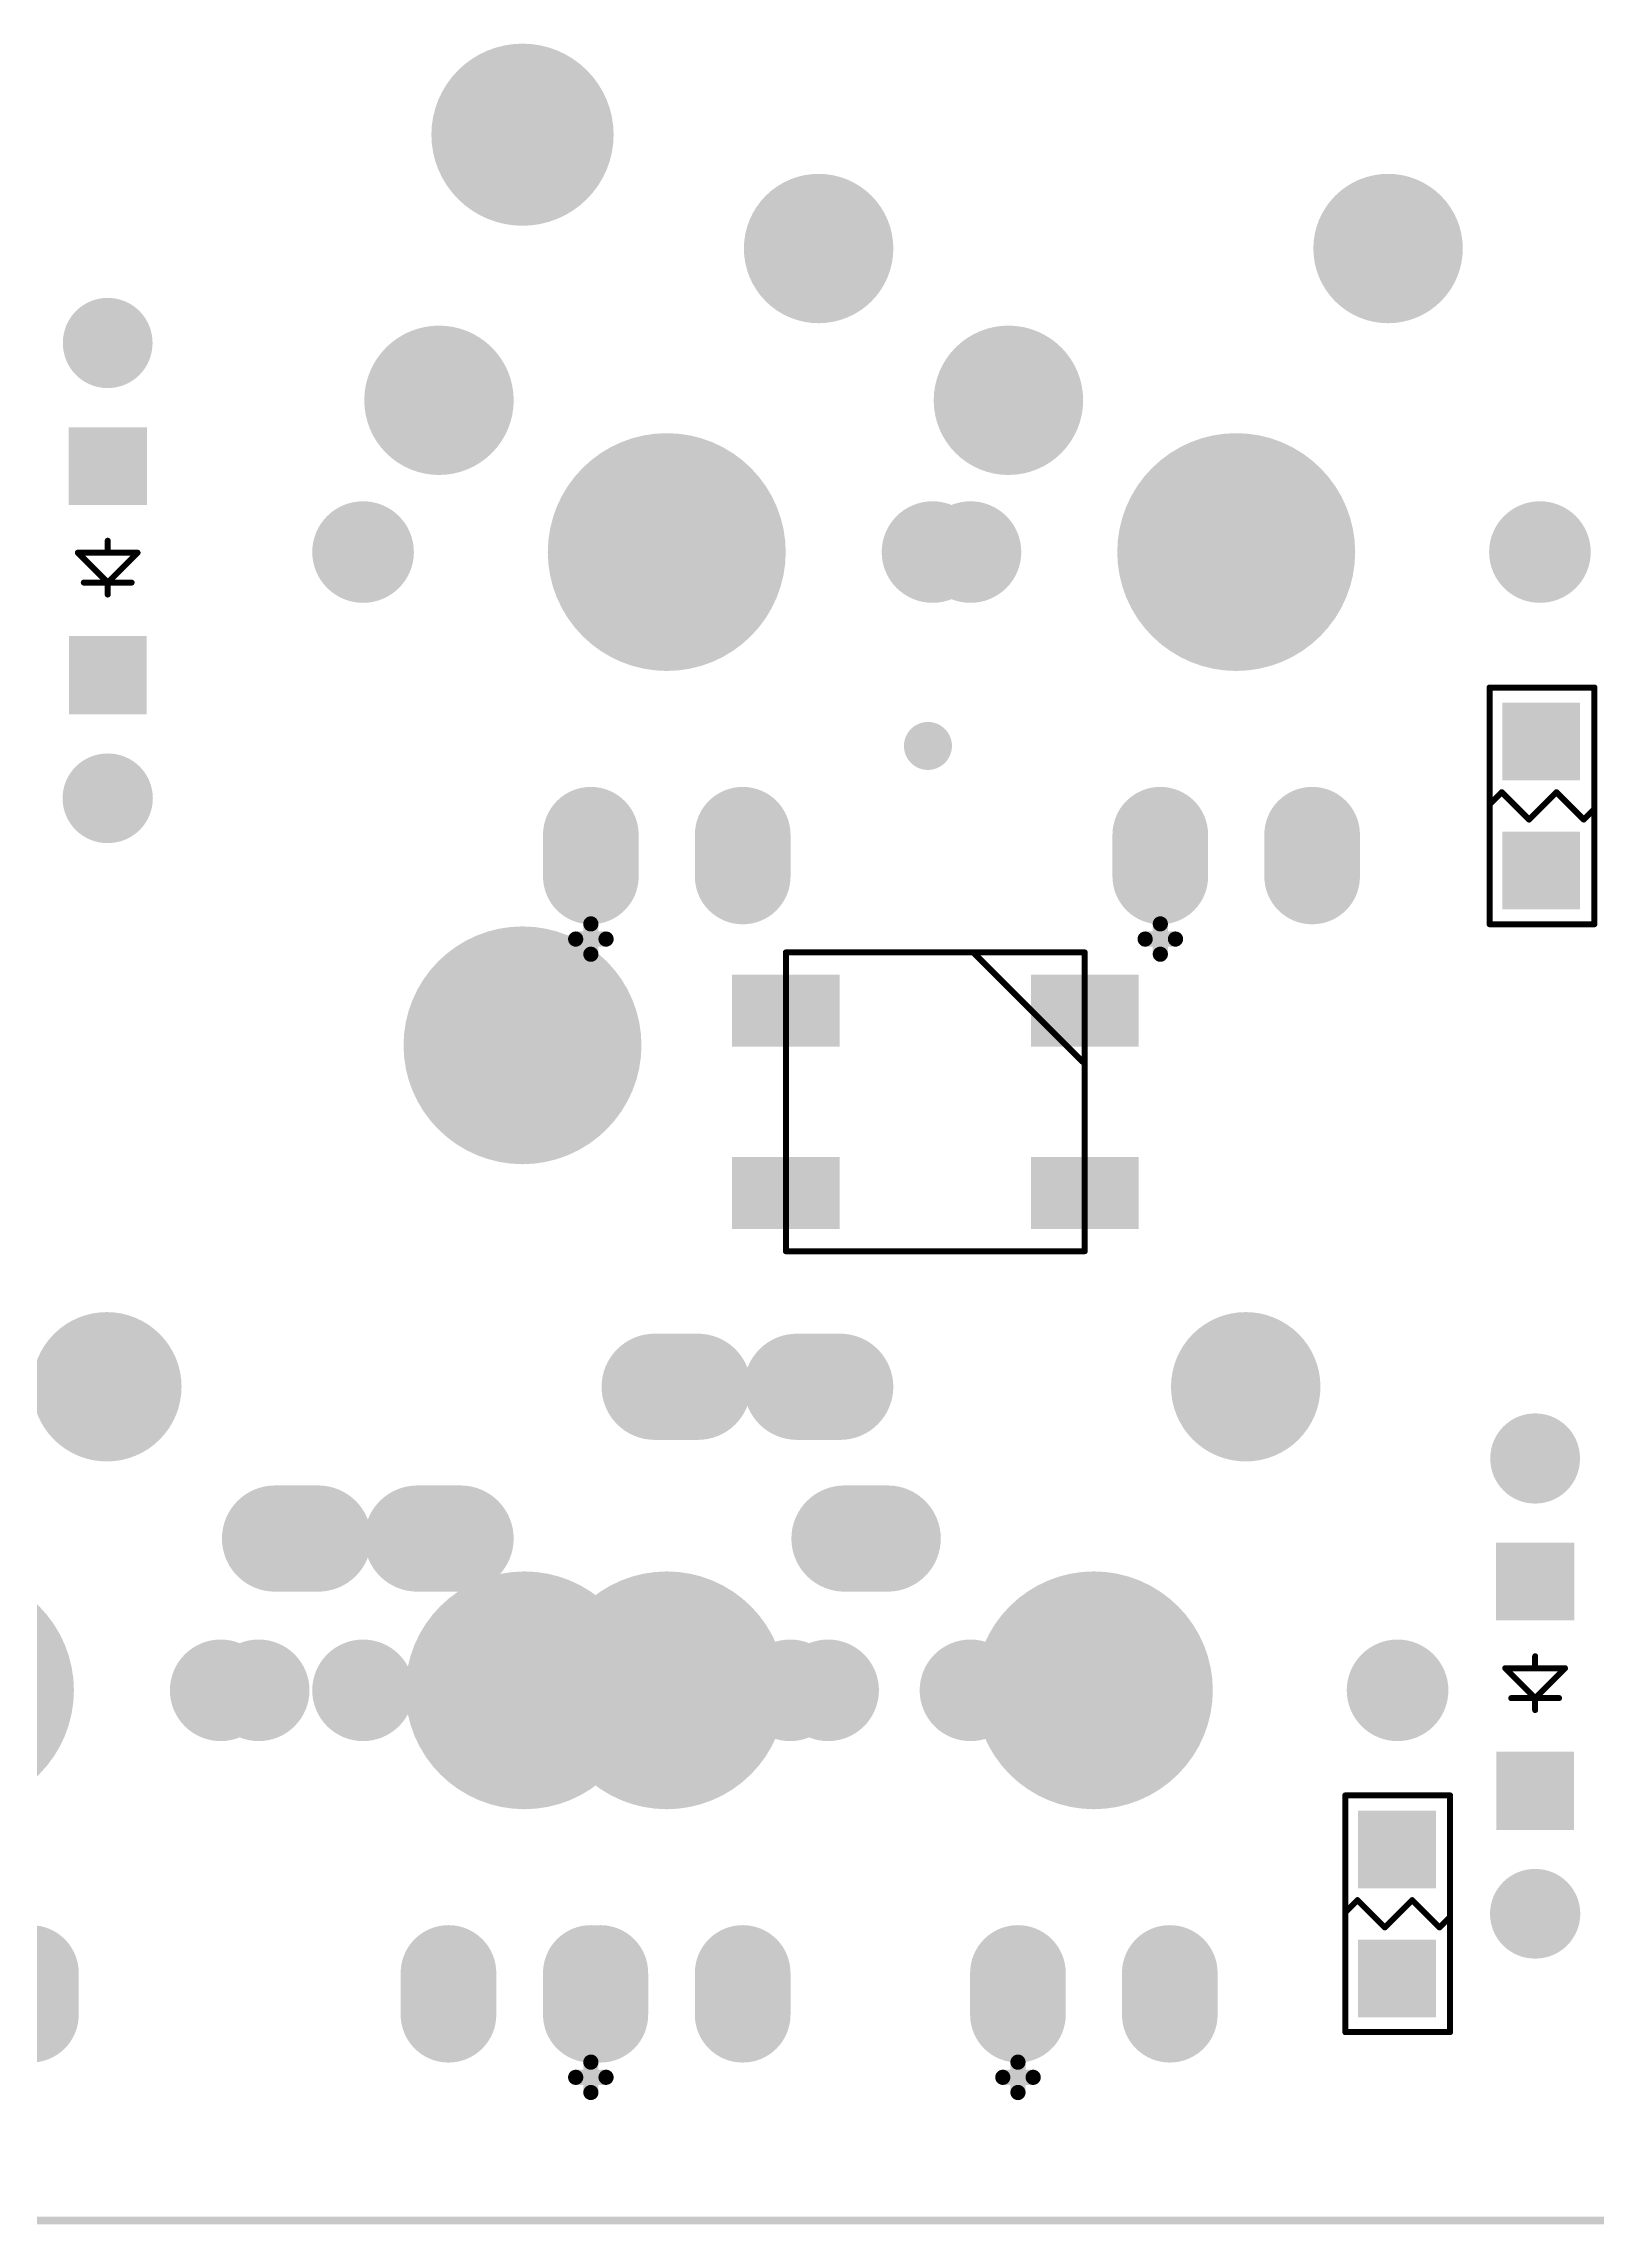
# Model space of a CAD drawing. Extents: x 407 to 769, y 688 to 804.
# Drawn here: x 646.83 to 672.82, y 689.54 to 726.04 of the extents above; entities that cross this region are included whole.
import ezdxf

# ---------------------------------------------------------------- set-up
doc = ezdxf.new("R2010")
doc.units = 0
doc.layers.get('0').update_dxf_attribs({"linetype": 'CONTINUOUS'})
for name, color, linetype in [('BOTTOMOVERLAY', 54, 'CONTINUOUS'), ('BOTTOMPASTE', 16, 'CONTINUOUS'), ('BOTTOMSOLDER', 6, 'CONTINUOUS'), ('KEEPOUTLAYER', 6, 'CONTINUOUS'), ('MULTILAYER', 9, 'CONTINUOUS'), ('TOPSOLDER', 216, 'CONTINUOUS')]:
    doc.layers.add(name, color=color, linetype=linetype)

# ---------------------------------------------------------------- blocks, each defined once
blk = doc.blocks.new('MX1UP__B_15')
at = {"layer": 'BOTTOMOVERLAY', "const_width": 0.254}
for points in [[(-1.27, -6.731), (-1.27, -6.223)], [(-1.524, -6.477), (-1.016, -6.477)]]:
    blk.add_lwpolyline(points, dxfattribs=at)
at = {"layer": 'BOTTOMOVERLAY', "const_width": 0.127}
for points in [[(-1.333, -6.223, 1), (-1.206, -6.223, 1)], [(-1.587, -6.477, 1), (-1.46, -6.477, 1)], [(-1.079, -6.477, 1), (-0.952, -6.477, 1)], [(-1.333, -6.731, 1), (-1.206, -6.731, 1)]]:
    blk.add_lwpolyline(points, format="xyb", close=True, dxfattribs=at)
at = {"layer": 'BOTTOMSOLDER'}
for points, const_width in [([(1.915, 5.08, 1), (3.165, 5.08, 1)], 1.25), ([(-4.615, 2.54, 1), (-3.726, 2.54, 1)], 0.889), ([(-3.894, 2.54, 1), (-3.005, 2.54, 1)], 0.889), ([(-0.995, 0, 1), (0.995, 0, 1)], 1.99), ([(-5.505, 0, 1), (-4.655, 0, 1)], 0.85), ([(4.655, 0, 1), (5.505, 0, 1)], 0.85), ([(-1.67, -4.73, 1), (-0.87, -4.73, 1)], 0.8), ([(0.87, -4.73, 1), (1.67, -4.73, 1)], 0.8), ([(-1.67, -5.43, 1), (-0.87, -5.43, 1)], 0.8), ([(0.87, -5.43, 1), (1.67, -5.43, 1)], 0.8)]:
    blk.add_lwpolyline(points, format="xyb", close=True, dxfattribs=dict(at, const_width=const_width))
for points, const_width in [([(-3.449, 2.54), (-4.171, 2.54)], 1.778), ([(-1.27, -5.43), (-1.27, -4.73)], 1.6), ([(1.27, -5.43), (1.27, -4.73)], 1.6)]:
    blk.add_lwpolyline(points, dxfattribs=dict(at, const_width=const_width))
at = {"layer": 'MULTILAYER'}
for points, const_width in [([(1.915, 5.08, 1), (3.165, 5.08, 1)], 1.25), ([(-4.615, 2.54, 1), (-3.726, 2.54, 1)], 0.889), ([(-3.894, 2.54, 1), (-3.005, 2.54, 1)], 0.889), ([(-0.995, 0, 1), (0.995, 0, 1)], 1.99), ([(-5.505, 0, 1), (-4.655, 0, 1)], 0.85), ([(4.655, 0, 1), (5.505, 0, 1)], 0.85), ([(-1.67, -4.73, 1), (-0.87, -4.73, 1)], 0.8), ([(0.87, -4.73, 1), (1.67, -4.73, 1)], 0.8), ([(-1.67, -5.43, 1), (-0.87, -5.43, 1)], 0.8), ([(0.87, -5.43, 1), (1.67, -5.43, 1)], 0.8)]:
    blk.add_lwpolyline(points, format="xyb", close=True, dxfattribs=dict(at, const_width=const_width))
for points, const_width in [([(-3.449, 2.54), (-4.171, 2.54)], 1.778), ([(-1.27, -5.43), (-1.27, -4.73)], 1.6), ([(1.27, -5.43), (1.27, -4.73)], 1.6)]:
    blk.add_lwpolyline(points, dxfattribs=dict(at, const_width=const_width))
at = {"layer": 'TOPSOLDER'}
for points, const_width in [([(1.915, 5.08, 1), (3.165, 5.08, 1)], 1.25), ([(-4.615, 2.54, 1), (-3.726, 2.54, 1)], 0.889), ([(-3.894, 2.54, 1), (-3.005, 2.54, 1)], 0.889), ([(-0.995, 0, 1), (0.995, 0, 1)], 1.99), ([(-5.505, 0, 1), (-4.655, 0, 1)], 0.85), ([(4.655, 0, 1), (5.505, 0, 1)], 0.85), ([(-1.67, -4.73, 1), (-0.87, -4.73, 1)], 0.8), ([(0.87, -4.73, 1), (1.67, -4.73, 1)], 0.8), ([(-1.67, -5.43, 1), (-0.87, -5.43, 1)], 0.8), ([(0.87, -5.43, 1), (1.67, -5.43, 1)], 0.8)]:
    blk.add_lwpolyline(points, format="xyb", close=True, dxfattribs=dict(at, const_width=const_width))
for points, const_width in [([(-3.449, 2.54), (-4.171, 2.54)], 1.778), ([(-1.27, -5.43), (-1.27, -4.73)], 1.6), ([(1.27, -5.43), (1.27, -4.73)], 1.6)]:
    blk.add_lwpolyline(points, dxfattribs=dict(at, const_width=const_width))
blk = doc.blocks.new('IN4148G_B_31')
at = {"layer": 'BOTTOMOVERLAY', "const_width": 0.1}
for points in [[(0, 0.4), (0, 0.2)], [(0, 0.2), (-0.5, -0.3)], [(0.4, 0.2), (-0.4, 0.2)], [(0.5, -0.3), (0, 0.2)], [(0.5, -0.3), (-0.5, -0.3)], [(0, -0.3), (0, -0.5)]]:
    blk.add_lwpolyline(points, dxfattribs=at)
at = {"layer": 'BOTTOMOVERLAY', "const_width": 0.05}
for points in [[(-0.025, 0.4, 1), (0.025, 0.4, 1)], [(-0.425, 0.2, 1), (-0.375, 0.2, 1)], [(-0.025, 0.2, 1), (0.025, 0.2, 1)], [(-0.025, 0.2, 1), (0.025, 0.2, 1)], [(-0.025, 0.2, 1), (0.025, 0.2, 1)], [(0.375, 0.2, 1), (0.425, 0.2, 1)], [(-0.525, -0.3, 1), (-0.475, -0.3, 1)], [(-0.525, -0.3, 1), (-0.475, -0.3, 1)], [(-0.025, -0.3, 1), (0.025, -0.3, 1)], [(0.475, -0.3, 1), (0.525, -0.3, 1)], [(0.475, -0.3, 1), (0.525, -0.3, 1)], [(-0.025, -0.5, 1), (0.025, -0.5, 1)]]:
    blk.add_lwpolyline(points, format="xyb", close=True, dxfattribs=at)
at = {"layer": 'BOTTOMPASTE'}
for points in [[(-0.65, 1.095), (0.65, 1.095), (-0.65, 2.405), (0.65, 2.405)], [(-0.655, -2.4), (0.655, -2.4), (-0.655, -1.1), (0.655, -1.1)]]:
    blk.add_solid(points, dxfattribs=at)
at = {"layer": 'BOTTOMSOLDER', "const_width": 1.5}
for points in [[(0.005, 3.81), (-0.005, 3.81)], [(0, -3.805), (0, -3.815)]]:
    blk.add_lwpolyline(points, dxfattribs=at)
at = {"layer": 'BOTTOMSOLDER', "const_width": 0.75}
for points in [[(-0.38, 3.81, 1), (0.37, 3.81, 1)], [(-0.37, 3.81, 1), (0.38, 3.81, 1)], [(-0.375, -3.805, 1), (0.375, -3.805, 1)], [(-0.375, -3.815, 1), (0.375, -3.815, 1)]]:
    blk.add_lwpolyline(points, format="xyb", close=True, dxfattribs=at)
at = {"layer": 'BOTTOMSOLDER'}
for points in [[(-0.65, 1.095), (0.65, 1.095), (-0.65, 2.405), (0.65, 2.405)], [(-0.655, -2.4), (0.655, -2.4), (-0.655, -1.1), (0.655, -1.1)]]:
    blk.add_solid(points, dxfattribs=at)
at = {"layer": 'MULTILAYER', "const_width": 1.5}
for points in [[(0.005, 3.81), (-0.005, 3.81)], [(0, -3.805), (0, -3.815)]]:
    blk.add_lwpolyline(points, dxfattribs=at)
at = {"layer": 'MULTILAYER', "const_width": 0.75}
for points in [[(-0.38, 3.81, 1), (0.37, 3.81, 1)], [(-0.37, 3.81, 1), (0.38, 3.81, 1)], [(-0.375, -3.805, 1), (0.375, -3.805, 1)], [(-0.375, -3.815, 1), (0.375, -3.815, 1)]]:
    blk.add_lwpolyline(points, format="xyb", close=True, dxfattribs=at)
blk = doc.blocks.new('IN4148G_B_35')
at = {"layer": 'BOTTOMOVERLAY', "const_width": 0.1}
for points in [[(0, 0.4), (0, 0.2)], [(0, 0.2), (-0.5, -0.3)], [(0.4, 0.2), (-0.4, 0.2)], [(0.5, -0.3), (0, 0.2)], [(0.5, -0.3), (-0.5, -0.3)], [(0, -0.3), (0, -0.5)]]:
    blk.add_lwpolyline(points, dxfattribs=at)
at = {"layer": 'BOTTOMOVERLAY', "const_width": 0.05}
for points in [[(-0.025, 0.4, 1), (0.025, 0.4, 1)], [(-0.425, 0.2, 1), (-0.375, 0.2, 1)], [(-0.025, 0.2, 1), (0.025, 0.2, 1)], [(-0.025, 0.2, 1), (0.025, 0.2, 1)], [(-0.025, 0.2, 1), (0.025, 0.2, 1)], [(0.375, 0.2, 1), (0.425, 0.2, 1)], [(-0.525, -0.3, 1), (-0.475, -0.3, 1)], [(-0.525, -0.3, 1), (-0.475, -0.3, 1)], [(-0.025, -0.3, 1), (0.025, -0.3, 1)], [(0.475, -0.3, 1), (0.525, -0.3, 1)], [(0.475, -0.3, 1), (0.525, -0.3, 1)], [(-0.025, -0.5, 1), (0.025, -0.5, 1)]]:
    blk.add_lwpolyline(points, format="xyb", close=True, dxfattribs=at)
at = {"layer": 'BOTTOMPASTE'}
for points in [[(-0.65, 1.095), (0.65, 1.095), (-0.65, 2.405), (0.65, 2.405)], [(-0.655, -2.4), (0.655, -2.4), (-0.655, -1.1), (0.655, -1.1)]]:
    blk.add_solid(points, dxfattribs=at)
at = {"layer": 'BOTTOMSOLDER', "const_width": 1.5}
for points in [[(0.005, 3.81), (-0.005, 3.81)], [(0, -3.805), (0, -3.815)]]:
    blk.add_lwpolyline(points, dxfattribs=at)
at = {"layer": 'BOTTOMSOLDER', "const_width": 0.75}
for points in [[(-0.38, 3.81, 1), (0.37, 3.81, 1)], [(-0.37, 3.81, 1), (0.38, 3.81, 1)], [(-0.375, -3.805, 1), (0.375, -3.805, 1)], [(-0.375, -3.815, 1), (0.375, -3.815, 1)]]:
    blk.add_lwpolyline(points, format="xyb", close=True, dxfattribs=at)
at = {"layer": 'BOTTOMSOLDER'}
for points in [[(-0.65, 1.095), (0.65, 1.095), (-0.65, 2.405), (0.65, 2.405)], [(-0.655, -2.4), (0.655, -2.4), (-0.655, -1.1), (0.655, -1.1)]]:
    blk.add_solid(points, dxfattribs=at)
at = {"layer": 'MULTILAYER', "const_width": 1.5}
for points in [[(0.005, 3.81), (-0.005, 3.81)], [(0, -3.805), (0, -3.815)]]:
    blk.add_lwpolyline(points, dxfattribs=at)
at = {"layer": 'MULTILAYER', "const_width": 0.75}
for points in [[(-0.38, 3.81, 1), (0.37, 3.81, 1)], [(-0.37, 3.81, 1), (0.38, 3.81, 1)], [(-0.375, -3.805, 1), (0.375, -3.805, 1)], [(-0.375, -3.815, 1), (0.375, -3.815, 1)]]:
    blk.add_lwpolyline(points, format="xyb", close=True, dxfattribs=at)
blk = doc.blocks.new('MX1UP__B_144')
at = {"layer": 'BOTTOMOVERLAY', "const_width": 0.254}
for points in [[(-1.27, -6.731), (-1.27, -6.223)], [(-1.524, -6.477), (-1.016, -6.477)]]:
    blk.add_lwpolyline(points, dxfattribs=at)
at = {"layer": 'BOTTOMOVERLAY', "const_width": 0.127}
for points in [[(-1.333, -6.223, 1), (-1.206, -6.223, 1)], [(-1.587, -6.477, 1), (-1.46, -6.477, 1)], [(-1.079, -6.477, 1), (-0.952, -6.477, 1)], [(-1.333, -6.731, 1), (-1.206, -6.731, 1)]]:
    blk.add_lwpolyline(points, format="xyb", close=True, dxfattribs=at)
at = {"layer": 'BOTTOMSOLDER'}
for points, const_width in [([(1.915, 5.08, 1), (3.165, 5.08, 1)], 1.25), ([(-4.435, 2.54, 1), (-3.185, 2.54, 1)], 1.25), ([(-0.995, 0, 1), (0.995, 0, 1)], 1.99), ([(-5.505, 0, 1), (-4.655, 0, 1)], 0.85), ([(4.655, 0, 1), (5.505, 0, 1)], 0.85), ([(-1.67, -4.73, 1), (-0.87, -4.73, 1)], 0.8), ([(0.87, -4.73, 1), (1.67, -4.73, 1)], 0.8), ([(-1.67, -5.43, 1), (-0.87, -5.43, 1)], 0.8), ([(0.87, -5.43, 1), (1.67, -5.43, 1)], 0.8)]:
    blk.add_lwpolyline(points, format="xyb", close=True, dxfattribs=dict(at, const_width=const_width))
at = {"layer": 'BOTTOMSOLDER', "const_width": 1.6}
for points in [[(-1.27, -5.43), (-1.27, -4.73)], [(1.27, -5.43), (1.27, -4.73)]]:
    blk.add_lwpolyline(points, dxfattribs=at)
at = {"layer": 'MULTILAYER'}
for points, const_width in [([(1.915, 5.08, 1), (3.165, 5.08, 1)], 1.25), ([(-4.435, 2.54, 1), (-3.185, 2.54, 1)], 1.25), ([(-0.995, 0, 1), (0.995, 0, 1)], 1.99), ([(-5.505, 0, 1), (-4.655, 0, 1)], 0.85), ([(4.655, 0, 1), (5.505, 0, 1)], 0.85), ([(-1.67, -4.73, 1), (-0.87, -4.73, 1)], 0.8), ([(0.87, -4.73, 1), (1.67, -4.73, 1)], 0.8), ([(-1.67, -5.43, 1), (-0.87, -5.43, 1)], 0.8), ([(0.87, -5.43, 1), (1.67, -5.43, 1)], 0.8)]:
    blk.add_lwpolyline(points, format="xyb", close=True, dxfattribs=dict(at, const_width=const_width))
at = {"layer": 'MULTILAYER', "const_width": 1.6}
for points in [[(-1.27, -5.43), (-1.27, -4.73)], [(1.27, -5.43), (1.27, -4.73)]]:
    blk.add_lwpolyline(points, dxfattribs=at)
at = {"layer": 'TOPSOLDER'}
for points, const_width in [([(1.915, 5.08, 1), (3.165, 5.08, 1)], 1.25), ([(-4.435, 2.54, 1), (-3.185, 2.54, 1)], 1.25), ([(-0.995, 0, 1), (0.995, 0, 1)], 1.99), ([(-5.505, 0, 1), (-4.655, 0, 1)], 0.85), ([(4.655, 0, 1), (5.505, 0, 1)], 0.85), ([(-1.67, -4.73, 1), (-0.87, -4.73, 1)], 0.8), ([(0.87, -4.73, 1), (1.67, -4.73, 1)], 0.8), ([(-1.67, -5.43, 1), (-0.87, -5.43, 1)], 0.8), ([(0.87, -5.43, 1), (1.67, -5.43, 1)], 0.8)]:
    blk.add_lwpolyline(points, format="xyb", close=True, dxfattribs=dict(at, const_width=const_width))
at = {"layer": 'TOPSOLDER', "const_width": 1.6}
for points in [[(-1.27, -5.43), (-1.27, -4.73)], [(1.27, -5.43), (1.27, -4.73)]]:
    blk.add_lwpolyline(points, dxfattribs=at)
blk = doc.blocks.new('MX1UP__B_145')
at = {"layer": 'BOTTOMOVERLAY', "const_width": 0.254}
for points in [[(-1.27, -6.731), (-1.27, -6.223)], [(-1.524, -6.477), (-1.016, -6.477)]]:
    blk.add_lwpolyline(points, dxfattribs=at)
at = {"layer": 'BOTTOMOVERLAY', "const_width": 0.127}
for points in [[(-1.333, -6.223, 1), (-1.206, -6.223, 1)], [(-1.587, -6.477, 1), (-1.46, -6.477, 1)], [(-1.079, -6.477, 1), (-0.952, -6.477, 1)], [(-1.333, -6.731, 1), (-1.206, -6.731, 1)]]:
    blk.add_lwpolyline(points, format="xyb", close=True, dxfattribs=at)
at = {"layer": 'BOTTOMSOLDER'}
for points, const_width in [([(1.915, 5.08, 1), (3.165, 5.08, 1)], 1.25), ([(-4.435, 2.54, 1), (-3.185, 2.54, 1)], 1.25), ([(-0.995, 0, 1), (0.995, 0, 1)], 1.99), ([(-5.505, 0, 1), (-4.655, 0, 1)], 0.85), ([(4.655, 0, 1), (5.505, 0, 1)], 0.85), ([(-1.67, -4.73, 1), (-0.87, -4.73, 1)], 0.8), ([(0.87, -4.73, 1), (1.67, -4.73, 1)], 0.8), ([(-1.67, -5.43, 1), (-0.87, -5.43, 1)], 0.8), ([(0.87, -5.43, 1), (1.67, -5.43, 1)], 0.8)]:
    blk.add_lwpolyline(points, format="xyb", close=True, dxfattribs=dict(at, const_width=const_width))
at = {"layer": 'BOTTOMSOLDER', "const_width": 1.6}
for points in [[(-1.27, -5.43), (-1.27, -4.73)], [(1.27, -5.43), (1.27, -4.73)]]:
    blk.add_lwpolyline(points, dxfattribs=at)
at = {"layer": 'MULTILAYER'}
for points, const_width in [([(1.915, 5.08, 1), (3.165, 5.08, 1)], 1.25), ([(-4.435, 2.54, 1), (-3.185, 2.54, 1)], 1.25), ([(-0.995, 0, 1), (0.995, 0, 1)], 1.99), ([(-5.505, 0, 1), (-4.655, 0, 1)], 0.85), ([(4.655, 0, 1), (5.505, 0, 1)], 0.85), ([(-1.67, -4.73, 1), (-0.87, -4.73, 1)], 0.8), ([(0.87, -4.73, 1), (1.67, -4.73, 1)], 0.8), ([(-1.67, -5.43, 1), (-0.87, -5.43, 1)], 0.8), ([(0.87, -5.43, 1), (1.67, -5.43, 1)], 0.8)]:
    blk.add_lwpolyline(points, format="xyb", close=True, dxfattribs=dict(at, const_width=const_width))
at = {"layer": 'MULTILAYER', "const_width": 1.6}
for points in [[(-1.27, -5.43), (-1.27, -4.73)], [(1.27, -5.43), (1.27, -4.73)]]:
    blk.add_lwpolyline(points, dxfattribs=at)
at = {"layer": 'TOPSOLDER'}
for points, const_width in [([(1.915, 5.08, 1), (3.165, 5.08, 1)], 1.25), ([(-4.435, 2.54, 1), (-3.185, 2.54, 1)], 1.25), ([(-0.995, 0, 1), (0.995, 0, 1)], 1.99), ([(-5.505, 0, 1), (-4.655, 0, 1)], 0.85), ([(4.655, 0, 1), (5.505, 0, 1)], 0.85), ([(-1.67, -4.73, 1), (-0.87, -4.73, 1)], 0.8), ([(0.87, -4.73, 1), (1.67, -4.73, 1)], 0.8), ([(-1.67, -5.43, 1), (-0.87, -5.43, 1)], 0.8), ([(0.87, -5.43, 1), (1.67, -5.43, 1)], 0.8)]:
    blk.add_lwpolyline(points, format="xyb", close=True, dxfattribs=dict(at, const_width=const_width))
at = {"layer": 'TOPSOLDER', "const_width": 1.6}
for points in [[(-1.27, -5.43), (-1.27, -4.73)], [(1.27, -5.43), (1.27, -4.73)]]:
    blk.add_lwpolyline(points, dxfattribs=at)
blk = doc.blocks.new('R0805_B_182')
at = {"layer": 'BOTTOMOVERLAY', "const_width": 0.1}
for points in [[(-0.889, 1.981), (0.864, 1.981)], [(-0.889, -1.981), (-0.889, 1.981)], [(0.864, -1.981), (0.864, 1.981)], [(-0.889, 0.025), (-0.686, 0.229)], [(-0.686, 0.229), (-0.229, -0.229)], [(-0.229, -0.229), (0, 0)], [(0, 0), (0.229, 0.229)], [(0.229, 0.229), (0.686, -0.229)], [(0.686, -0.229), (0.864, -0.051)], [(-0.889, -1.981), (0.864, -1.981)]]:
    blk.add_lwpolyline(points, dxfattribs=at)
at = {"layer": 'BOTTOMOVERLAY', "const_width": 0.05}
for points in [[(-0.914, 1.981, 1), (-0.864, 1.981, 1)], [(-0.914, 1.981, 1), (-0.864, 1.981, 1)], [(0.839, 1.981, 1), (0.889, 1.981, 1)], [(0.839, 1.981, 1), (0.889, 1.981, 1)], [(-0.914, 0.025, 1), (-0.864, 0.025, 1)], [(-0.711, 0.229, 1), (-0.661, 0.229, 1)], [(-0.711, 0.229, 1), (-0.661, 0.229, 1)], [(-0.025, 0, 1), (0.025, 0, 1)], [(-0.025, 0, 1), (0.025, 0, 1)], [(0.204, 0.229, 1), (0.254, 0.229, 1)], [(0.204, 0.229, 1), (0.254, 0.229, 1)], [(-0.254, -0.229, 1), (-0.204, -0.229, 1)], [(-0.254, -0.229, 1), (-0.204, -0.229, 1)], [(0.661, -0.229, 1), (0.711, -0.229, 1)], [(0.661, -0.229, 1), (0.711, -0.229, 1)], [(0.839, -0.051, 1), (0.889, -0.051, 1)], [(-0.914, -1.981, 1), (-0.864, -1.981, 1)], [(-0.914, -1.981, 1), (-0.864, -1.981, 1)], [(0.839, -1.981, 1), (0.889, -1.981, 1)], [(0.839, -1.981, 1), (0.889, -1.981, 1)]]:
    blk.add_lwpolyline(points, format="xyb", close=True, dxfattribs=at)
at = {"layer": 'BOTTOMPASTE'}
for points in [[(0.625, 0.428), (0.625, 1.728), (-0.675, 0.428), (-0.675, 1.728)], [(0.625, -1.731), (0.625, -0.431), (-0.675, -1.731), (-0.675, -0.431)]]:
    blk.add_solid(points, dxfattribs=at)
at = {"layer": 'BOTTOMSOLDER'}
for points in [[(0.625, 0.428), (0.625, 1.728), (-0.675, 0.428), (-0.675, 1.728)], [(0.625, -1.731), (0.625, -0.431), (-0.675, -1.731), (-0.675, -0.431)]]:
    blk.add_solid(points, dxfattribs=at)
blk = doc.blocks.new('R0805_B_240')
at = {"layer": 'BOTTOMOVERLAY', "const_width": 0.1}
for points in [[(-0.889, 1.981), (0.864, 1.981)], [(-0.889, -1.981), (-0.889, 1.981)], [(0.864, -1.981), (0.864, 1.981)], [(-0.889, 0.025), (-0.686, 0.229)], [(-0.686, 0.229), (-0.229, -0.229)], [(-0.229, -0.229), (0, 0)], [(0, 0), (0.229, 0.229)], [(0.229, 0.229), (0.686, -0.229)], [(0.686, -0.229), (0.864, -0.051)], [(-0.889, -1.981), (0.864, -1.981)]]:
    blk.add_lwpolyline(points, dxfattribs=at)
at = {"layer": 'BOTTOMOVERLAY', "const_width": 0.05}
for points in [[(-0.914, 1.981, 1), (-0.864, 1.981, 1)], [(-0.914, 1.981, 1), (-0.864, 1.981, 1)], [(0.839, 1.981, 1), (0.889, 1.981, 1)], [(0.839, 1.981, 1), (0.889, 1.981, 1)], [(-0.914, 0.025, 1), (-0.864, 0.025, 1)], [(-0.711, 0.229, 1), (-0.661, 0.229, 1)], [(-0.711, 0.229, 1), (-0.661, 0.229, 1)], [(-0.025, 0, 1), (0.025, 0, 1)], [(-0.025, 0, 1), (0.025, 0, 1)], [(0.204, 0.229, 1), (0.254, 0.229, 1)], [(0.204, 0.229, 1), (0.254, 0.229, 1)], [(-0.254, -0.229, 1), (-0.204, -0.229, 1)], [(-0.254, -0.229, 1), (-0.204, -0.229, 1)], [(0.661, -0.229, 1), (0.711, -0.229, 1)], [(0.661, -0.229, 1), (0.711, -0.229, 1)], [(0.839, -0.051, 1), (0.889, -0.051, 1)], [(-0.914, -1.981, 1), (-0.864, -1.981, 1)], [(-0.914, -1.981, 1), (-0.864, -1.981, 1)], [(0.839, -1.981, 1), (0.889, -1.981, 1)], [(0.839, -1.981, 1), (0.889, -1.981, 1)]]:
    blk.add_lwpolyline(points, format="xyb", close=True, dxfattribs=at)
at = {"layer": 'BOTTOMPASTE'}
for points in [[(0.625, 0.428), (0.625, 1.728), (-0.675, 0.428), (-0.675, 1.728)], [(0.625, -1.731), (0.625, -0.431), (-0.675, -1.731), (-0.675, -0.431)]]:
    blk.add_solid(points, dxfattribs=at)
at = {"layer": 'BOTTOMSOLDER'}
for points in [[(0.625, 0.428), (0.625, 1.728), (-0.675, 0.428), (-0.675, 1.728)], [(0.625, -1.731), (0.625, -0.431), (-0.675, -1.731), (-0.675, -0.431)]]:
    blk.add_solid(points, dxfattribs=at)
blk = doc.blocks.new('MX1UP__B_301')
at = {"layer": 'BOTTOMOVERLAY', "const_width": 0.254}
for points in [[(-1.27, -6.731), (-1.27, -6.223)], [(-1.524, -6.477), (-1.016, -6.477)]]:
    blk.add_lwpolyline(points, dxfattribs=at)
at = {"layer": 'BOTTOMOVERLAY', "const_width": 0.127}
for points in [[(-1.333, -6.223, 1), (-1.206, -6.223, 1)], [(-1.587, -6.477, 1), (-1.46, -6.477, 1)], [(-1.079, -6.477, 1), (-0.952, -6.477, 1)], [(-1.333, -6.731, 1), (-1.206, -6.731, 1)]]:
    blk.add_lwpolyline(points, format="xyb", close=True, dxfattribs=at)
at = {"layer": 'BOTTOMSOLDER'}
for points, const_width in [([(2.901, 5.08), (2.179, 5.08)], 1.778), ([(-3.449, 2.54), (-4.171, 2.54)], 1.778), ([(-1.27, -5.43), (-1.27, -4.73)], 1.6), ([(1.27, -5.43), (1.27, -4.73)], 1.6)]:
    blk.add_lwpolyline(points, dxfattribs=dict(at, const_width=const_width))
for points, const_width in [([(1.735, 5.08, 1), (2.624, 5.08, 1)], 0.889), ([(2.456, 5.08, 1), (3.345, 5.08, 1)], 0.889), ([(-4.615, 2.54, 1), (-3.726, 2.54, 1)], 0.889), ([(-3.894, 2.54, 1), (-3.005, 2.54, 1)], 0.889), ([(-0.995, 0, 1), (0.995, 0, 1)], 1.99), ([(-5.505, 0, 1), (-4.655, 0, 1)], 0.85), ([(4.655, 0, 1), (5.505, 0, 1)], 0.85), ([(-1.67, -4.73, 1), (-0.87, -4.73, 1)], 0.8), ([(0.87, -4.73, 1), (1.67, -4.73, 1)], 0.8), ([(-1.67, -5.43, 1), (-0.87, -5.43, 1)], 0.8), ([(0.87, -5.43, 1), (1.67, -5.43, 1)], 0.8)]:
    blk.add_lwpolyline(points, format="xyb", close=True, dxfattribs=dict(at, const_width=const_width))
at = {"layer": 'MULTILAYER'}
for points, const_width in [([(2.901, 5.08), (2.179, 5.08)], 1.778), ([(-3.449, 2.54), (-4.171, 2.54)], 1.778), ([(-1.27, -5.43), (-1.27, -4.73)], 1.6), ([(1.27, -5.43), (1.27, -4.73)], 1.6)]:
    blk.add_lwpolyline(points, dxfattribs=dict(at, const_width=const_width))
for points, const_width in [([(1.735, 5.08, 1), (2.624, 5.08, 1)], 0.889), ([(2.456, 5.08, 1), (3.345, 5.08, 1)], 0.889), ([(-4.615, 2.54, 1), (-3.726, 2.54, 1)], 0.889), ([(-3.894, 2.54, 1), (-3.005, 2.54, 1)], 0.889), ([(-0.995, 0, 1), (0.995, 0, 1)], 1.99), ([(-5.505, 0, 1), (-4.655, 0, 1)], 0.85), ([(4.655, 0, 1), (5.505, 0, 1)], 0.85), ([(-1.67, -4.73, 1), (-0.87, -4.73, 1)], 0.8), ([(0.87, -4.73, 1), (1.67, -4.73, 1)], 0.8), ([(-1.67, -5.43, 1), (-0.87, -5.43, 1)], 0.8), ([(0.87, -5.43, 1), (1.67, -5.43, 1)], 0.8)]:
    blk.add_lwpolyline(points, format="xyb", close=True, dxfattribs=dict(at, const_width=const_width))
at = {"layer": 'TOPSOLDER'}
for points, const_width in [([(2.901, 5.08), (2.179, 5.08)], 1.778), ([(-3.449, 2.54), (-4.171, 2.54)], 1.778), ([(-1.27, -5.43), (-1.27, -4.73)], 1.6), ([(1.27, -5.43), (1.27, -4.73)], 1.6)]:
    blk.add_lwpolyline(points, dxfattribs=dict(at, const_width=const_width))
for points, const_width in [([(1.735, 5.08, 1), (2.624, 5.08, 1)], 0.889), ([(2.456, 5.08, 1), (3.345, 5.08, 1)], 0.889), ([(-4.615, 2.54, 1), (-3.726, 2.54, 1)], 0.889), ([(-3.894, 2.54, 1), (-3.005, 2.54, 1)], 0.889), ([(-0.995, 0, 1), (0.995, 0, 1)], 1.99), ([(-5.505, 0, 1), (-4.655, 0, 1)], 0.85), ([(4.655, 0, 1), (5.505, 0, 1)], 0.85), ([(-1.67, -4.73, 1), (-0.87, -4.73, 1)], 0.8), ([(0.87, -4.73, 1), (1.67, -4.73, 1)], 0.8), ([(-1.67, -5.43, 1), (-0.87, -5.43, 1)], 0.8), ([(0.87, -5.43, 1), (1.67, -5.43, 1)], 0.8)]:
    blk.add_lwpolyline(points, format="xyb", close=True, dxfattribs=dict(at, const_width=const_width))
blk = doc.blocks.new('MX1UP__B_371')
at = {"layer": 'BOTTOMOVERLAY', "const_width": 0.254}
for points in [[(-1.27, -6.731), (-1.27, -6.223)], [(-1.524, -6.477), (-1.016, -6.477)]]:
    blk.add_lwpolyline(points, dxfattribs=at)
at = {"layer": 'BOTTOMOVERLAY', "const_width": 0.127}
for points in [[(-1.333, -6.223, 1), (-1.206, -6.223, 1)], [(-1.587, -6.477, 1), (-1.46, -6.477, 1)], [(-1.079, -6.477, 1), (-0.952, -6.477, 1)], [(-1.333, -6.731, 1), (-1.206, -6.731, 1)]]:
    blk.add_lwpolyline(points, format="xyb", close=True, dxfattribs=at)
at = {"layer": 'BOTTOMSOLDER'}
for points, const_width in [([(1.915, 5.08, 1), (3.165, 5.08, 1)], 1.25), ([(-4.615, 2.54, 1), (-3.726, 2.54, 1)], 0.889), ([(-3.894, 2.54, 1), (-3.005, 2.54, 1)], 0.889), ([(-0.995, 0, 1), (0.995, 0, 1)], 1.99), ([(-5.505, 0, 1), (-4.655, 0, 1)], 0.85), ([(4.655, 0, 1), (5.505, 0, 1)], 0.85), ([(-1.67, -4.73, 1), (-0.87, -4.73, 1)], 0.8), ([(0.87, -4.73, 1), (1.67, -4.73, 1)], 0.8), ([(-1.67, -5.43, 1), (-0.87, -5.43, 1)], 0.8), ([(0.87, -5.43, 1), (1.67, -5.43, 1)], 0.8)]:
    blk.add_lwpolyline(points, format="xyb", close=True, dxfattribs=dict(at, const_width=const_width))
for points, const_width in [([(-3.449, 2.54), (-4.171, 2.54)], 1.778), ([(-1.27, -5.43), (-1.27, -4.73)], 1.6), ([(1.27, -5.43), (1.27, -4.73)], 1.6)]:
    blk.add_lwpolyline(points, dxfattribs=dict(at, const_width=const_width))
at = {"layer": 'MULTILAYER'}
for points, const_width in [([(1.915, 5.08, 1), (3.165, 5.08, 1)], 1.25), ([(-4.615, 2.54, 1), (-3.726, 2.54, 1)], 0.889), ([(-3.894, 2.54, 1), (-3.005, 2.54, 1)], 0.889), ([(-0.995, 0, 1), (0.995, 0, 1)], 1.99), ([(-5.505, 0, 1), (-4.655, 0, 1)], 0.85), ([(4.655, 0, 1), (5.505, 0, 1)], 0.85), ([(-1.67, -4.73, 1), (-0.87, -4.73, 1)], 0.8), ([(0.87, -4.73, 1), (1.67, -4.73, 1)], 0.8), ([(-1.67, -5.43, 1), (-0.87, -5.43, 1)], 0.8), ([(0.87, -5.43, 1), (1.67, -5.43, 1)], 0.8)]:
    blk.add_lwpolyline(points, format="xyb", close=True, dxfattribs=dict(at, const_width=const_width))
for points, const_width in [([(-3.449, 2.54), (-4.171, 2.54)], 1.778), ([(-1.27, -5.43), (-1.27, -4.73)], 1.6), ([(1.27, -5.43), (1.27, -4.73)], 1.6)]:
    blk.add_lwpolyline(points, dxfattribs=dict(at, const_width=const_width))
at = {"layer": 'TOPSOLDER'}
for points, const_width in [([(1.915, 5.08, 1), (3.165, 5.08, 1)], 1.25), ([(-4.615, 2.54, 1), (-3.726, 2.54, 1)], 0.889), ([(-3.894, 2.54, 1), (-3.005, 2.54, 1)], 0.889), ([(-0.995, 0, 1), (0.995, 0, 1)], 1.99), ([(-5.505, 0, 1), (-4.655, 0, 1)], 0.85), ([(4.655, 0, 1), (5.505, 0, 1)], 0.85), ([(-1.67, -4.73, 1), (-0.87, -4.73, 1)], 0.8), ([(0.87, -4.73, 1), (1.67, -4.73, 1)], 0.8), ([(-1.67, -5.43, 1), (-0.87, -5.43, 1)], 0.8), ([(0.87, -5.43, 1), (1.67, -5.43, 1)], 0.8)]:
    blk.add_lwpolyline(points, format="xyb", close=True, dxfattribs=dict(at, const_width=const_width))
for points, const_width in [([(-3.449, 2.54), (-4.171, 2.54)], 1.778), ([(-1.27, -5.43), (-1.27, -4.73)], 1.6), ([(1.27, -5.43), (1.27, -4.73)], 1.6)]:
    blk.add_lwpolyline(points, dxfattribs=dict(at, const_width=const_width))
blk = doc.blocks.new('RGB_WS2812B_B_376')
at = {"layer": 'BOTTOMOVERLAY', "const_width": 0.1}
for points in [[(-2.5, 2.5), (2.5, 2.5)], [(-2.5, 0), (-2.5, 2.5)], [(0.635, 2.5), (2.5, 0.635)], [(2.5, -2.5), (2.5, 2.5)], [(-2.5, -2.5), (-2.5, 0)], [(-2.5, -2.5), (0, -2.5)], [(0, -2.5), (2.5, -2.5)]]:
    blk.add_lwpolyline(points, dxfattribs=at)
at = {"layer": 'BOTTOMOVERLAY', "const_width": 0.05}
for points in [[(-2.525, 2.5, 1), (-2.475, 2.5, 1)], [(-2.525, 2.5, 1), (-2.475, 2.5, 1)], [(0.61, 2.5, 1), (0.66, 2.5, 1)], [(2.475, 2.5, 1), (2.525, 2.5, 1)], [(2.475, 2.5, 1), (2.525, 2.5, 1)], [(2.475, 0.635, 1), (2.525, 0.635, 1)], [(-2.525, 0, 1), (-2.475, 0, 1)], [(-2.525, 0, 1), (-2.475, 0, 1)], [(-2.525, -2.5, 1), (-2.475, -2.5, 1)], [(-2.525, -2.5, 1), (-2.475, -2.5, 1)], [(-0.025, -2.5, 1), (0.025, -2.5, 1)], [(-0.025, -2.5, 1), (0.025, -2.5, 1)], [(2.475, -2.5, 1), (2.525, -2.5, 1)], [(2.475, -2.5, 1), (2.525, -2.5, 1)]]:
    blk.add_lwpolyline(points, format="xyb", close=True, dxfattribs=at)
at = {"layer": 'BOTTOMPASTE'}
for points in [[(-3.3, 1.024), (-1.7, 1.024), (-3.3, 2.024), (-1.7, 2.024)], [(1.7, 1.024), (3.3, 1.024), (1.7, 2.024), (3.3, 2.024)], [(-3.3, -2.024), (-1.7, -2.024), (-3.3, -1.024), (-1.7, -1.024)], [(1.7, -2.024), (3.3, -2.024), (1.7, -1.024), (3.3, -1.024)]]:
    blk.add_solid(points, dxfattribs=at)
at = {"layer": 'BOTTOMSOLDER'}
for points in [[(-3.402, 0.922), (-1.598, 0.922), (-3.402, 2.126), (-1.598, 2.126)], [(1.598, 0.922), (3.402, 0.922), (1.598, 2.126), (3.402, 2.126)], [(-3.402, -2.126), (-1.598, -2.126), (-3.402, -0.922), (-1.598, -0.922)], [(1.598, -2.126), (3.402, -2.126), (1.598, -0.922), (3.402, -0.922)]]:
    blk.add_solid(points, dxfattribs=at)
blk = doc.blocks.new('MX1UP_B_390')
at = {"layer": 'BOTTOMSOLDER'}
for points, const_width in [([(2.901, 5.08), (2.179, 5.08)], 1.778), ([(-3.449, 2.54), (-4.171, 2.54)], 1.778), ([(-1.27, -5.43), (-1.27, -4.73)], 1.6), ([(1.27, -5.43), (1.27, -4.73)], 1.6)]:
    blk.add_lwpolyline(points, dxfattribs=dict(at, const_width=const_width))
for points, const_width in [([(1.735, 5.08, 1), (2.624, 5.08, 1)], 0.889), ([(2.456, 5.08, 1), (3.345, 5.08, 1)], 0.889), ([(-4.615, 2.54, 1), (-3.726, 2.54, 1)], 0.889), ([(-3.894, 2.54, 1), (-3.005, 2.54, 1)], 0.889), ([(-0.995, 0, 1), (0.995, 0, 1)], 1.99), ([(-5.505, 0, 1), (-4.655, 0, 1)], 0.85), ([(4.655, 0, 1), (5.505, 0, 1)], 0.85), ([(-1.67, -4.73, 1), (-0.87, -4.73, 1)], 0.8), ([(0.87, -4.73, 1), (1.67, -4.73, 1)], 0.8), ([(-1.67, -5.43, 1), (-0.87, -5.43, 1)], 0.8), ([(0.87, -5.43, 1), (1.67, -5.43, 1)], 0.8)]:
    blk.add_lwpolyline(points, format="xyb", close=True, dxfattribs=dict(at, const_width=const_width))
at = {"layer": 'MULTILAYER'}
for points, const_width in [([(2.901, 5.08), (2.179, 5.08)], 1.778), ([(-3.449, 2.54), (-4.171, 2.54)], 1.778), ([(-1.27, -5.43), (-1.27, -4.73)], 1.6), ([(1.27, -5.43), (1.27, -4.73)], 1.6)]:
    blk.add_lwpolyline(points, dxfattribs=dict(at, const_width=const_width))
for points, const_width in [([(1.735, 5.08, 1), (2.624, 5.08, 1)], 0.889), ([(2.456, 5.08, 1), (3.345, 5.08, 1)], 0.889), ([(-4.615, 2.54, 1), (-3.726, 2.54, 1)], 0.889), ([(-3.894, 2.54, 1), (-3.005, 2.54, 1)], 0.889), ([(-0.995, 0, 1), (0.995, 0, 1)], 1.99), ([(-5.505, 0, 1), (-4.655, 0, 1)], 0.85), ([(4.655, 0, 1), (5.505, 0, 1)], 0.85), ([(-1.67, -4.73, 1), (-0.87, -4.73, 1)], 0.8), ([(0.87, -4.73, 1), (1.67, -4.73, 1)], 0.8), ([(-1.67, -5.43, 1), (-0.87, -5.43, 1)], 0.8), ([(0.87, -5.43, 1), (1.67, -5.43, 1)], 0.8)]:
    blk.add_lwpolyline(points, format="xyb", close=True, dxfattribs=dict(at, const_width=const_width))
at = {"layer": 'TOPSOLDER'}
for points, const_width in [([(2.901, 5.08), (2.179, 5.08)], 1.778), ([(-3.449, 2.54), (-4.171, 2.54)], 1.778), ([(-1.27, -5.43), (-1.27, -4.73)], 1.6), ([(1.27, -5.43), (1.27, -4.73)], 1.6)]:
    blk.add_lwpolyline(points, dxfattribs=dict(at, const_width=const_width))
for points, const_width in [([(1.735, 5.08, 1), (2.624, 5.08, 1)], 0.889), ([(2.456, 5.08, 1), (3.345, 5.08, 1)], 0.889), ([(-4.615, 2.54, 1), (-3.726, 2.54, 1)], 0.889), ([(-3.894, 2.54, 1), (-3.005, 2.54, 1)], 0.889), ([(-0.995, 0, 1), (0.995, 0, 1)], 1.99), ([(-5.505, 0, 1), (-4.655, 0, 1)], 0.85), ([(4.655, 0, 1), (5.505, 0, 1)], 0.85), ([(-1.67, -4.73, 1), (-0.87, -4.73, 1)], 0.8), ([(0.87, -4.73, 1), (1.67, -4.73, 1)], 0.8), ([(-1.67, -5.43, 1), (-0.87, -5.43, 1)], 0.8), ([(0.87, -5.43, 1), (1.67, -5.43, 1)], 0.8)]:
    blk.add_lwpolyline(points, format="xyb", close=True, dxfattribs=dict(at, const_width=const_width))

msp = doc.modelspace()

# ---------------------------------------------------------------- linework, layer by layer
at = {"layer": 'BOTTOMSOLDER'}
for points, const_width in [([(654.077, 724.516, 1), (655.601, 724.516, 1)], 1.524), ([(661.42, 714.286, 1), (661.821, 714.286, 1)], 0.402), ([(653.844, 709.276, 1), (655.834, 709.276, 1)], 1.99)]:
    msp.add_lwpolyline(points, format="xyb", close=True, dxfattribs=dict(at, const_width=const_width))
at = {"layer": 'KEEPOUTLAYER', "const_width": 0.127}
msp.add_lwpolyline([(639.641, 689.606), (766.464, 689.606)], dxfattribs=at)
at = {"layer": 'MULTILAYER'}
for points, const_width in [([(654.077, 724.516, 1), (655.601, 724.516, 1)], 1.524), ([(661.471, 714.286, 1), (661.771, 714.286, 1)], 0.3), ([(653.844, 709.276, 1), (655.834, 709.276, 1)], 1.99)]:
    msp.add_lwpolyline(points, format="xyb", close=True, dxfattribs=dict(at, const_width=const_width))
at = {"layer": 'TOPSOLDER'}
for points, const_width in [([(654.077, 724.516, 1), (655.601, 724.516, 1)], 1.524), ([(661.42, 714.286, 1), (661.821, 714.286, 1)], 0.402), ([(653.844, 709.276, 1), (655.834, 709.276, 1)], 1.99)]:
    msp.add_lwpolyline(points, format="xyb", close=True, dxfattribs=dict(at, const_width=const_width))

# ---------------------------------------------------------------- block references
for name, p in [('MX1UP__B_144', (657.252, 717.531)), ('MX1UP__B_145', (666.777, 717.531)), ('MX1UP__B_15', (645.346, 698.481)), ('MX1UP__B_371', (664.396, 698.481)), ('MX1UP_B_390', (654.871, 698.481)), ('MX1UP__B_301', (657.252, 698.481))]:
    msp.add_blockref(name, p)
for name, p, rotation in [('IN4148G_B_35', (647.901, 717.22), 180), ('R0805_B_240', (671.904, 713.283), 360), ('RGB_WS2812B_B_376', (661.744, 708.33), 360), ('IN4148G_B_31', (671.777, 698.551), 180), ('R0805_B_182', (669.491, 694.741), 360)]:
    msp.add_blockref(name, p, dxfattribs=dict(rotation=rotation))

# ---------------------------------------------------------------- texts
at = {"layer": 'BOTTOMOVERLAY', "text_generation_flag": 2}
for s, rotation, p in [('D178', 360, (649.044, 722.427)), ('RShift', 180, (651.275, 714.706)), ('R102', 360, (670.408, 697.281)), ('Left', 180, (652.774, 695.809))]:
    msp.add_text(s, height=0.001, rotation=rotation, dxfattribs=at).set_placement(p)

doc.saveas('drawing.dxf')
